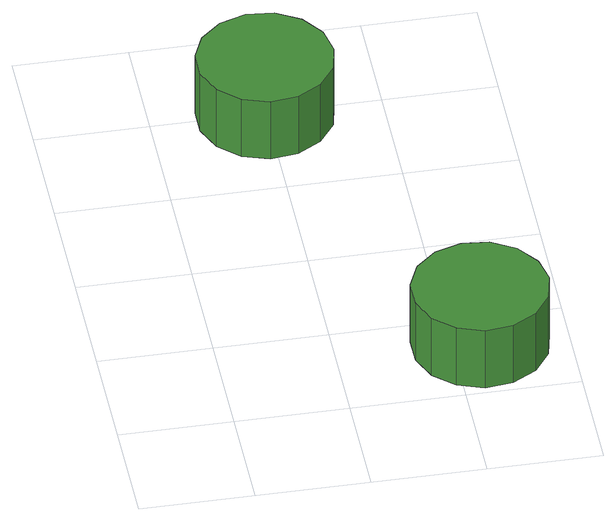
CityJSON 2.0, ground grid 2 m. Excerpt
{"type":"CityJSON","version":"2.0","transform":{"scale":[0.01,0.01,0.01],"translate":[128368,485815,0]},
"CityObjects":{
"tree1":{"type":"SolitaryVegetationObject","attributes":{"function":"something"},"geometry":[{"type":"MultiSurface","lod":"1","boundaries":[[[0,1,2,3,4,5,6,7,8,9,10,11,12,13,14]],[[15,16,17,18,19,20,21,22,23,24,25,26,27,28,29]],[[0,29,28,1]],[[1,28,27,2]],[[2,27,26,3]],[[3,26,25,4]],[[4,25,24,5]],[[5,24,23,6]],[[6,23,22,7]],[[7,22,21,8]],[[8,21,20,9]],[[9,20,19,10]],[[10,19,18,11]],[[11,18,17,12]],[[12,17,16,13]],[[13,16,15,14]],[[14,15,29,0]]]}]},
"tree2":{"type":"SolitaryVegetationObject","attributes":{"function":"something"},"geometry":[{"type":"MultiSurface","lod":"1","boundaries":[[[30,31,32,33,34,35,36,37,38,39,40,41,42,43,44]],[[45,46,47,48,49,50,51,52,53,54,55,56,57,58,59]],[[30,59,58,31]],[[31,58,57,32]],[[32,57,56,33]],[[33,56,55,34]],[[34,55,54,35]],[[35,54,53,36]],[[36,53,52,37]],[[37,52,51,38]],[[38,51,50,39]],[[39,50,49,40]],[[40,49,48,41]],[[41,48,47,42]],[[42,47,46,43]],[[43,46,45,44]],[[44,45,59,30]]]}]}
},
"vertices":[
[311,767,206],[301,816,206],[272,856,206],[229,881,206],[180,886,206],[133,870,206],[96,837,206],[76,792,206],[76,743,206],[96,697,206],[133,664,206],[180,649,206],[229,654,206],[272,679,206],[301,719,206],[301,719,81],[272,679,81],[229,654,81],[180,649,81],[133,664,81],[96,697,81],[76,743,81],[76,792,81],[96,837,81],[133,870,81],[180,886,81],[229,881,81],[272,856,81],[301,816,81],[311,767,81],
[567,132,181],[556,180,181],[527,220,181],[484,245,181],[435,250,181],[388,235,181],[351,202,181],[331,156,181],[331,107,181],[351,62,181],[388,29,181],[435,13,181],[484,18,181],[527,43,181],[556,83,181],[556,83,56],[527,43,56],[484,18,56],[435,13,56],[388,29,56],[351,62,56],[331,107,56],[331,156,56],[351,202,56],[388,235,56],[435,250,56],[484,245,56],[527,220,56],[556,180,56],[567,132,56]
]}
